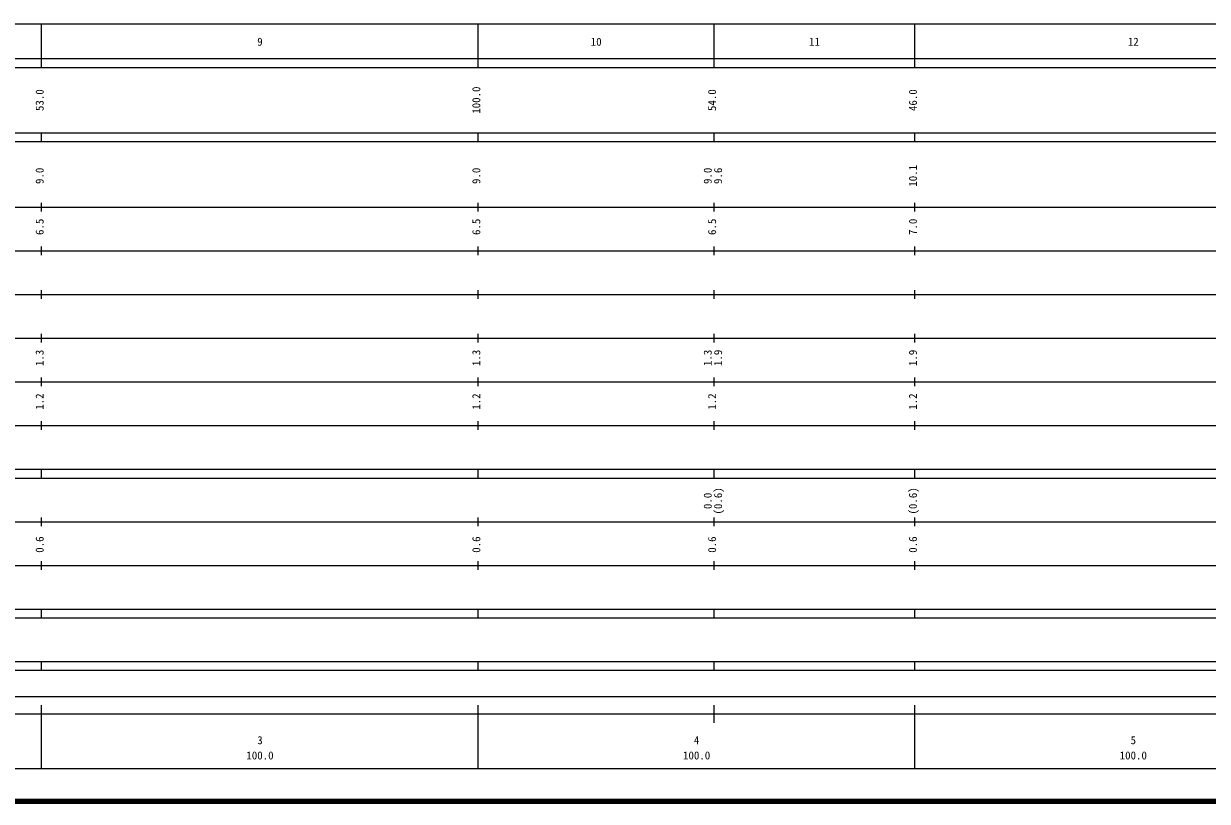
# Model space of a CAD drawing. Units: millimetres on the paper, enlarged 1000 times. Extents: x 40000 to 680000, y 20000 to 380000.
# Drawn here: x 263884 to 534955, y 20000 to 198000 of the extents above; entities that cross this region are included whole.
import ezdxf
from ezdxf.enums import TextEntityAlignment as Align

# ---------------------------------------------------------------- set-up
doc = ezdxf.new("R2010")
doc.units = ezdxf.units.MM
doc.header["$LTSCALE"] = 1000
doc.layers.add('M-TTL', color=2, linetype='Continuous', lineweight=140)
doc.layers.add('M-TTL-BAND', color=7, linetype='Continuous', lineweight=25)
doc.styles.add('ＭＳ ゴシック', font='')
doc.styles.get('ＭＳ ゴシック').set_extended_font_data('MS Gothic')

msp = doc.modelspace()

# ---------------------------------------------------------------- linework, layer by layer
at = {"layer": 'M-TTL'}
msp.add_line((40000, 20000), (680000, 20000), dxfattribs=at)
at = {"layer": 'M-TTL-BAND'}
for p, q in [((68000, 198000), (579000, 198000)), ((268000, 188000), (268000, 198000)), ((368000, 188000), (368000, 198000)), ((422000, 188000), (422000, 198000)), ((468000, 188000), (468000, 198000)), ((40000, 190000), (579000, 190000)), ((40000, 188000), (579000, 188000)), ((40000, 173000), (579000, 173000)), ((40000, 171000), (579000, 171000)), ((268000, 171000), (268000, 173000)), ((368000, 171000), (368000, 173000)), ((422000, 171000), (422000, 173000)), ((468000, 171000), (468000, 173000)), ((40000, 156000), (579000, 156000)), ((268000, 155000), (268000, 157000)), ((368000, 155000), (368000, 157000)), ((422000, 155000), (422000, 157000)), ((468000, 155000), (468000, 157000)), ((268000, 145000), (268000, 147000)), ((368000, 145000), (368000, 147000)), ((422000, 145000), (422000, 147000)), ((468000, 145000), (468000, 147000)), ((46000, 146000), (579000, 146000)), ((52000, 136000), (579000, 136000)), ((268000, 135000), (268000, 137000)), ((368000, 135000), (368000, 137000)), ((422000, 135000), (422000, 137000)), ((468000, 135000), (468000, 137000)), ((46000, 126000), (579000, 126000)), ((268000, 125000), (268000, 127000)), ((368000, 125000), (368000, 127000)), ((422000, 125000), (422000, 127000)), ((468000, 125000), (468000, 127000)), ((268000, 115000), (268000, 117000)), ((368000, 115000), (368000, 117000)), ((422000, 115000), (422000, 117000)), ((468000, 115000), (468000, 117000)), ((52000, 116000), (579000, 116000)), ((46000, 106000), (579000, 106000)), ((268000, 105000), (268000, 107000)), ((368000, 105000), (368000, 107000)), ((422000, 105000), (422000, 107000)), ((468000, 105000), (468000, 107000)), ((40000, 96000), (579000, 96000)), ((268000, 94000), (268000, 96000)), ((368000, 94000), (368000, 96000)), ((422000, 94000), (422000, 96000)), ((468000, 94000), (468000, 96000)), ((40000, 94000), (579000, 94000)), ((268000, 83000), (268000, 85000)), ((368000, 83000), (368000, 85000)), ((422000, 83000), (422000, 85000)), ((468000, 83000), (468000, 85000)), ((49000, 84000), (579000, 84000)), ((40000, 74000), (579000, 74000)), ((268000, 73000), (268000, 75000)), ((368000, 73000), (368000, 75000)), ((422000, 73000), (422000, 75000)), ((468000, 73000), (468000, 75000)), ((40000, 64000), (579000, 64000)), ((268000, 62000), (268000, 64000)), ((368000, 62000), (368000, 64000)), ((422000, 62000), (422000, 64000)), ((468000, 62000), (468000, 64000)), ((40000, 62000), (579000, 62000)), ((40000, 52000), (579000, 52000)), ((268000, 50000), (268000, 52000)), ((368000, 50000), (368000, 52000)), ((422000, 50000), (422000, 52000)), ((468000, 50000), (468000, 52000)), ((40000, 50000), (579000, 50000)), ((71000, 44000), (565000, 44000)), ((268000, 27500), (268000, 42000)), ((368000, 27500), (368000, 42000)), ((422000, 38000), (422000, 42000)), ((468000, 27500), (468000, 42000)), ((40000, 40000), (579000, 40000)), ((68000, 27500), (579000, 27500))]:
    msp.add_line(p, q, dxfattribs=at)

# ---------------------------------------------------------------- texts
at = {"layer": 'M-TTL-BAND', "style": 'ＭＳ ゴシック'}
for s, p in [('9', (318000, 192405)), ('10', (395000, 192405)), ('11', (445000, 192405)), ('12', (518000, 192405)), ('3', (318000, 32523)), ('4', (418000, 32523)), ('5', (518000, 32523)), ('100.0', (318000, 29033)), ('100.0', (418000, 29033)), ('100.0', (518000, 29033))]:
    msp.add_text(s, height=1833, dxfattribs=at).set_placement(p, align=Align.BOTTOM_CENTER)
for s, p in [('53.0', (269000, 180500)), ('100.0', (369000, 180500)), ('54.0', (423000, 180500)), ('46.0', (469000, 180500)), ('10.1', (469000, 163174)), ('9.0', (269000, 163174)), ('9.0', (369000, 163174)), ('9.0', (422000, 163174)), ('9.6', (424370, 163174)), ('6.5', (269000, 151500)), ('6.5', (369000, 151500)), ('6.5', (423000, 151500)), ('7.0', (469000, 151500)), ('1.3', (269000, 121500)), ('1.3', (369000, 121500)), ('1.3', (422000, 121500)), ('1.9', (424370, 121500)), ('1.9', (469000, 121500)), ('1.2', (269000, 111500)), ('1.2', (369000, 111500)), ('1.2', (423000, 111500)), ('1.2', (469000, 111500)), ('0.0', (422000, 88764)), ('(0.6)', (424370, 88764)), ('(0.6)', (469000, 88764)), ('0.6', (269000, 78764)), ('0.6', (369000, 78764)), ('0.6', (423000, 78764)), ('0.6', (469000, 78764))]:
    msp.add_text(s, height=1833, rotation=90, dxfattribs=at).set_placement(p, align=Align.BOTTOM_CENTER)

doc.saveas('drawing.dxf')
